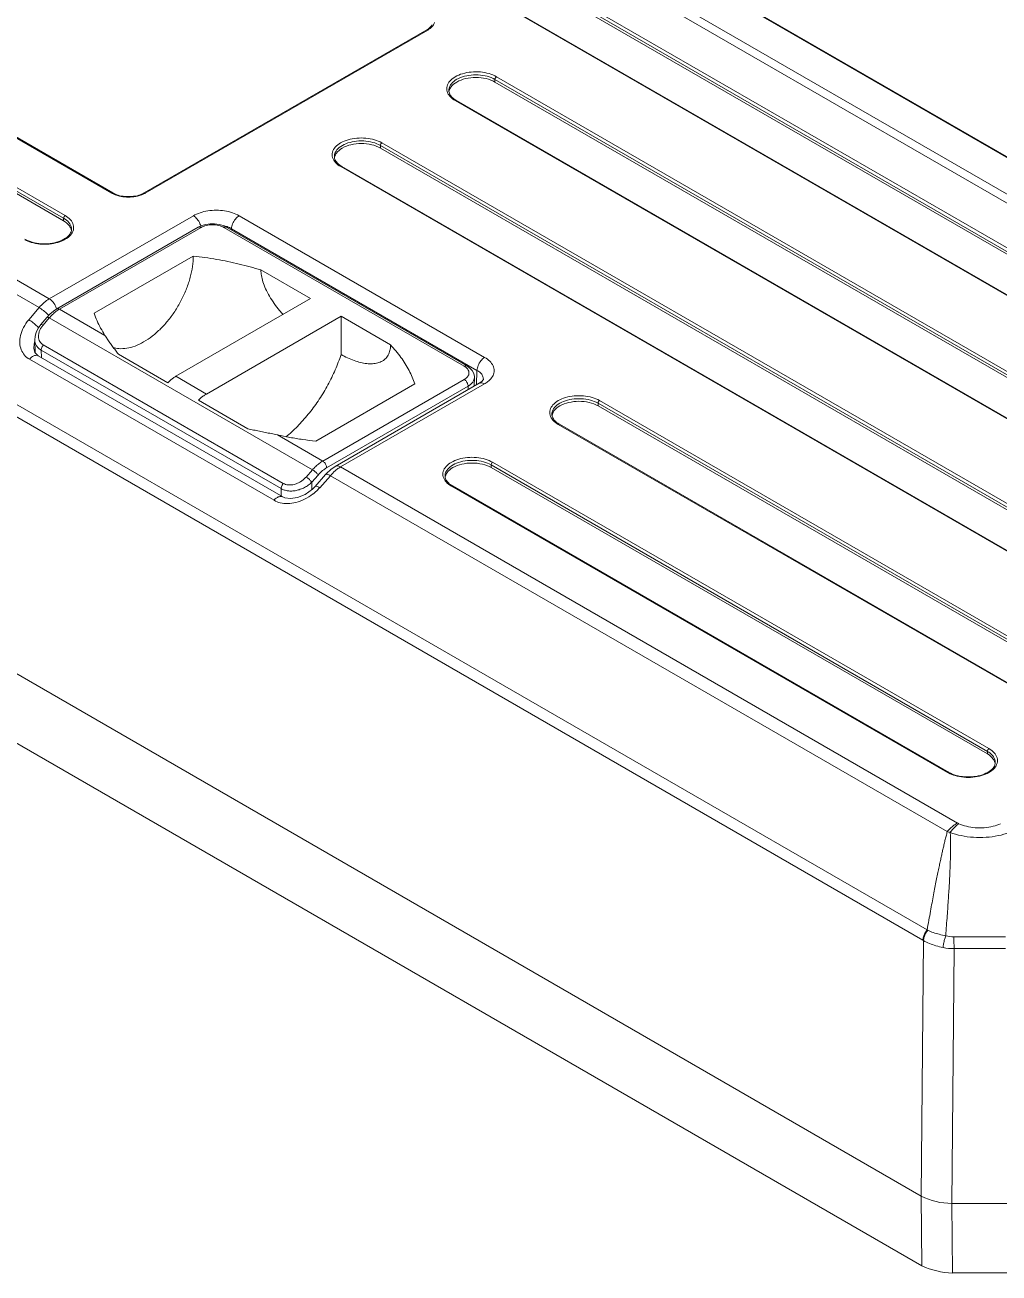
# Model space of a CAD drawing. Header units: millimetres. Extents: x -297 to 694, y -237 to 210.
# Drawn here: x 542.5 to 632.7, y -49.8 to 65.9 of the extents above; entities that cross this region are included whole.
import ezdxf

# ---------------------------------------------------------------- set-up
doc = ezdxf.new("R2010")
doc.units = ezdxf.units.MM
doc.layers.get('0').update_dxf_attribs({"lineweight": 20})

msp = doc.modelspace()

# ---------------------------------------------------------------- linework, layer by layer
at = {"linetype": 'Continuous'}
for p, q in [((500.02, 130.61), (691.73, 19.93)), ((500.21, 130.56), (691.91, 19.89)), ((680.88, 21.96), (497.21, 128)), ((681.83, 22.25), (498.16, 128.29)), ((497.98, 123.08), (672.63, 22.24)), ((672.63, 22), (497.98, 122.83)), ((498.12, 123.32), (672.78, 22.49)), ((668.96, 20.28), (494.3, 121.12)), ((669.06, 20.29), (494.4, 121.13)), ((457.11, 99.64), (546.2, 48.21)), ((456.97, 99.4), (546.06, 47.96)), ((546.06, 47.72), (456.97, 99.15)), ((444.23, 97.16), (543.8, 39.67)), ((445.18, 97.96), (544.74, 40.48)), ((626.04, -17.99), (434.34, 92.69)), ((625.65, -18.93), (433.95, 91.75)), ((550.52, 50.29), (513.75, 71.52)), ((550.62, 50.3), (513.85, 71.53)), ((433.39, 68.27), (625.5, -42.65)), ((579.69, 65.4), (553.53, 50.3)), ((579.79, 65.39), (553.63, 50.29)), ((433.53, 61.77), (625.56, -49.1)), ((586.01, 60.82), (662.73, 16.53)), ((586.01, 60.82), (586.01, 60.57)), ((662.73, 16.28), (586.01, 60.57)), ((586.15, 61.06), (662.88, 16.77)), ((659.06, 14.57), (582.34, 58.86)), ((659.16, 14.58), (582.44, 58.87)), ((575.41, 54.7), (652.13, 10.4)), ((575.41, 54.7), (575.41, 54.45)), ((652.13, 10.16), (575.41, 54.45)), ((575.55, 54.94), (652.27, 10.65)), ((648.45, 8.44), (571.73, 52.74)), ((648.55, 8.45), (571.83, 52.75)), ((544.74, 40.48), (558.08, 48.19)), ((546.06, 47.96), (546.06, 47.71)), ((562.32, 48.19), (585.06, 35.06)), ((558.54, 47.12), (545.43, 39.55)), ((558.79, 47.1), (545.68, 39.53)), ((558.87, 47.27), (558.54, 47.12)), ((583.17, 34.24), (560.91, 47.1)), ((583.42, 34.27), (561.16, 47.12)), ((561.62, 46.98), (584.35, 33.86)), ((561.62, 46.98), (561.62, 46.86)), ((548.88, 39.15), (558.07, 44.45)), ((568.93, 40.51), (564.34, 43.16)), ((556.46, 33.31), (568.93, 40.51)), ((542.84, 38.55), (543.8, 39.67)), ((545.68, 39.53), (549.89, 37.1)), ((544.52, 38.77), (543.94, 38.1)), ((544.74, 38.72), (544.16, 38.05)), ((569.12, 24.65), (544.74, 38.72)), ((559.29, 31.67), (571.76, 38.87)), ((571.76, 35.33), (571.76, 38.87)), ((571.76, 38.87), (576.35, 36.22)), ((543.32, 35.9), (543.32, 35.91)), ((543.4, 36.7), (543.43, 35.5)), ((544.18, 36.22), (566.41, 23.39)), ((565.55, 21.82), (542.9, 34.89)), ((543.71, 35.21), (543.63, 35.27)), ((566.36, 22.14), (543.71, 35.21)), ((543.99, 35.73), (566.21, 22.9)), ((543.99, 35.73), (544.01, 35.04)), ((555.72, 32.72), (551.14, 35.37)), ((584.35, 33.86), (584.29, 32.51)), ((556.46, 33.31), (559.29, 31.67)), ((569.41, 27.3), (578.6, 32.61)), ((570.07, 25.45), (583.17, 33.02)), ((570.42, 24.83), (583.53, 32.4)), ((584.56, 32.66), (571.22, 24.96)), ((585.06, 32.61), (571.72, 24.91)), ((583.53, 32.4), (583.52, 32.06)), ((584.11, 33.19), (584.09, 32.39)), ((584.81, 32.84), (584.56, 32.66)), ((558.55, 31.09), (563.12, 28.44)), ((595.56, 30.81), (641.52, 4.28)), ((595.56, 30.81), (595.56, 30.57)), ((641.52, 4.03), (595.56, 30.57)), ((595.7, 31.06), (641.66, 4.52)), ((565.86, 27.88), (570.07, 25.45)), ((637.84, 2.32), (591.88, 28.85)), ((637.94, 2.33), (591.98, 28.86)), ((568.53, 23.98), (569.12, 24.65)), ((570.42, 24.31), (570.33, 24.22)), ((570.82, 24.68), (570.42, 24.31)), ((571.22, 24.96), (570.82, 24.68)), ((571.72, 24.91), (628.85, -8.08)), ((585.66, 25.1), (631.62, -1.44)), ((585.66, 25.1), (585.66, 24.85)), ((631.62, -1.68), (585.66, 24.85)), ((585.8, 25.34), (631.76, -1.19)), ((569.04, 23.5), (569.63, 24.16)), ((569.04, 23.5), (569.04, 22.81)), ((570.33, 24.22), (569.35, 23.11)), ((570.77, 24.1), (569.79, 22.99)), ((570.77, 24.1), (627.9, -8.88)), ((627.94, -3.4), (581.98, 23.14)), ((628.04, -3.39), (582.08, 23.15)), ((566.21, 22.9), (566.21, 22.22)), ((631.62, -1.44), (631.62, -1.68)), ((625.71, -18.97), (625.5, -42.65)), ((628.54, -19.72), (628.33, -43.32)), ((625.5, -42.65), (625.56, -49.1)), ((628.33, -43.32), (633.5, -43.32)), ((628.33, -43.32), (628.39, -49.77)), ((628.39, -49.77), (633.44, -49.77))]:
    msp.add_line(p, q, dxfattribs=at)
for points in [[(561.16, 47.12), (560.83, 47.27), (560.46, 47.38), (560.05, 47.43), (559.65, 47.43), (559.25, 47.38), (558.87, 47.27)], [(545.43, 39.55), (545.13, 39.35), (544.79, 39.06), (544.52, 38.77)], [(543.94, 38.1), (543.73, 37.81), (543.53, 37.41), (543.42, 37.01), (543.4, 36.7)], [(543.63, 35.27), (543.41, 35.53), (543.32, 35.91)], [(584.11, 33.19), (584.11, 33.29), (584.05, 33.58), (583.9, 33.85), (583.67, 34.09), (583.42, 34.27)], [(584.94, 33.02), (584.93, 32.98), (584.81, 32.84)], [(569.35, 23.11), (569.11, 22.86), (568.44, 22.37), (567.74, 22.08), (567.08, 21.98), (566.54, 22.05), (566.36, 22.14)]]:
    msp.add_lwpolyline(points, dxfattribs=at)
for centre, radius, start, end in [((583.58, 60.85), 2.29, 238.1544, 240.0121), ((572.97, 54.73), 2.29, 238.1544, 240.0121), ((551.6, 52.17), 2.18, 240.0106, 242.3275), ((552.54, 52.17), 2.18, 297.6729, 299.9898), ((545.91, 46.68), 0.889, 9.1009, 16.1449), ((560.3, 44.51), 2.81, 71.7953, 77.9598), ((547.16, 36.98), 2.95, 120.0331, 123.8055), ((541.43, 35.87), 3.01, 42.0726, 43.6273), ((541.98, 36.36), 2.27, 39.5402, 42.094), ((546.03, 35.92), 2.72, 166.1774, 168.9523), ((583.7, 34.97), 2.72, 299.9685, 303.1004), ((593.13, 30.85), 2.29, 238.1544, 240.0121), ((573.64, 21.71), 3.74, 126.8337, 130.2027), ((583.23, 25.13), 2.29, 238.1544, 240.0121), ((566.41, 26), 4.52, 307.0417, 315.3508), ((566.53, 25.87), 4.34, 315.3808, 318.5537), ((629.27, -1.09), 2.66, 240.0072, 241.9029), ((631.47, -2.72), 0.889, 9.1009, 16.1449), ((629.67, -6.66), 1.63, 239.9869, 245.1171), ((623.17, -24.21), 6.84, 64.5852, 65.2244), ((622.71, -24.02), 5.88, 59.3629, 60.0017), ((628.5, -14.88), 4.84, 258.2693, 270.386), ((628.52, -15.31), 3.31, 256.7091, 270.0849), ((630.92, -1225.72), 1207.1, 89.88665, 90.11368), ((751.97, -17.81), 123.45, 180.376, 180.8838), ((630.92, -231.09), 211.39, 89.3553, 90.6453), ((628.23, -37.47), 5.85, 242.1663, 270.9355), ((628.71, -42.17), 7.62, 245.5445, 267.5572)]:
    msp.add_arc(centre, radius, start, end, dxfattribs=at)
for points in [[(580.41, 66.09), (580.37, 65.95), (580.29, 65.82), (580.19, 65.71)], [(579.69, 65.4), (579.8, 65.46), (579.9, 65.53), (579.98, 65.62)], [(580.19, 65.71), (580.08, 65.58), (579.94, 65.48), (579.79, 65.39)], [(579.98, 65.62), (580.06, 65.69), (580.12, 65.77), (580.17, 65.86)], [(581.75, 59.8), (581.75, 59.68), (581.78, 59.56), (581.83, 59.46)], [(581.78, 59.79), (581.77, 59.74), (581.76, 59.7), (581.75, 59.66)], [(582.34, 58.86), (582.16, 58.96), (581.98, 59.09), (581.85, 59.25)], [(571.14, 53.68), (571.14, 53.56), (571.17, 53.44), (571.22, 53.33)], [(571.17, 53.66), (571.16, 53.62), (571.15, 53.58), (571.15, 53.54)], [(571.73, 52.74), (571.55, 52.84), (571.38, 52.97), (571.24, 53.12)], [(551.07, 50.05), (550.91, 50.1), (550.74, 50.17), (550.59, 50.24)], [(550.62, 50.3), (550.78, 50.2), (550.95, 50.14), (551.13, 50.08)], [(553.02, 50.08), (553.19, 50.13), (553.37, 50.2), (553.53, 50.3)], [(553.55, 50.24), (553.4, 50.17), (553.24, 50.1), (553.08, 50.05)], [(558.69, 47.44), (558.72, 47.37), (558.74, 47.29), (558.76, 47.22)], [(546.75, 46.71), (546.78, 46.78), (546.79, 46.86), (546.79, 46.94)], [(543.07, 45.71), (542.86, 45.77), (542.65, 45.85), (542.46, 45.96)], [(544.56, 39.06), (544.6, 39.02), (544.64, 38.98), (544.68, 38.94)], [(543.32, 35.91), (543.31, 36.09), (543.33, 36.27), (543.36, 36.44)], [(591.29, 29.79), (591.29, 29.68), (591.32, 29.56), (591.38, 29.45)], [(591.33, 29.78), (591.31, 29.74), (591.3, 29.7), (591.3, 29.65)], [(591.88, 28.85), (591.7, 28.96), (591.53, 29.09), (591.39, 29.24)], [(571.23, 24.56), (571.06, 24.42), (570.91, 24.27), (570.77, 24.1)], [(571.72, 24.91), (571.61, 24.84), (571.5, 24.77), (571.4, 24.7)], [(581.39, 24.08), (581.39, 23.96), (581.42, 23.84), (581.48, 23.73)], [(581.43, 24.06), (581.41, 24.02), (581.41, 23.98), (581.4, 23.94)], [(581.98, 23.14), (581.8, 23.24), (581.63, 23.37), (581.49, 23.53)], [(628.63, -3.68), (628.42, -3.62), (628.21, -3.54), (628.02, -3.44)], [(632.31, -2.69), (632.34, -2.62), (632.35, -2.54), (632.35, -2.46)]]:
    msp.add_open_spline(points, degree=3, dxfattribs=at)
for points, knots in [([(579.79, 65.39), (579.77, 65.4), (579.73, 65.42), (579.7, 65.41), (579.69, 65.4)], [0, 0, 0, 0, 2424.040277, 3432.197162, 3432.197162, 3432.197162, 3432.197162]), ([(581.85, 59.25), (581.73, 59.38), (581.54, 59.68), (581.53, 60.23), (581.83, 60.72), (582.35, 61.1), (583.03, 61.38), (583.82, 61.53), (584.66, 61.53), (585.45, 61.39), (585.94, 61.19), (586.15, 61.06)], [0, 0, 0, 0, 1115.028537, 2131.532623, 3239.731971, 4559.789519, 6104.071802, 7810.244172, 9577.197919, 11288.761734, 12837.912466, 12837.912466, 12837.912466, 12837.912466]), ([(581.75, 59.8), (581.75, 59.93), (581.82, 60.25), (582.21, 60.69), (582.83, 61.02), (583.61, 61.22), (584.46, 61.27), (585.28, 61.14), (585.79, 60.95), (586.01, 60.82)], [0, 0, 0, 0, 783.572989, 1978.699074, 3429.547547, 5097.327896, 6869.671905, 8606.406175, 10176.367471, 10176.367471, 10176.367471, 10176.367471]), ([(586.01, 60.57), (585.76, 60.72), (585.18, 60.93), (584.25, 61.03), (583.31, 60.93), (582.51, 60.64), (581.98, 60.23), (581.81, 59.9), (581.78, 59.79)], [0, 0, 0, 0, 1618.177796, 3410.735134, 5203.290499, 6821.463013, 8154.637459, 8819.894711, 8819.894711, 8819.894711, 8819.894711]), ([(586.15, 61.06), (586.13, 61.05), (586.08, 61), (586.03, 60.92), (586.01, 60.85), (586.01, 60.82)], [0, 0, 0, 0, 1569.606735, 3289.031877, 4858.652533, 4858.652533, 4858.652533, 4858.652533]), ([(581.83, 59.46), (581.89, 59.34), (582.05, 59.13), (582.26, 58.98), (582.37, 58.91)], [0, 0, 0, 0, 1736.720656, 3462.05709, 3462.05709, 3462.05709, 3462.05709]), ([(582.34, 58.86), (582.36, 58.87), (582.39, 58.89), (582.43, 58.87), (582.44, 58.87)], [0, 0, 0, 0, 2447.766925, 3465.777339, 3465.777339, 3465.777339, 3465.777339]), ([(571.24, 53.12), (571.12, 53.26), (570.93, 53.56), (570.93, 54.1), (571.22, 54.59), (571.74, 54.98), (572.42, 55.26), (573.22, 55.4), (574.05, 55.4), (574.84, 55.26), (575.33, 55.06), (575.55, 54.94)], [0, 0, 0, 0, 1098.767174, 2100.446758, 3192.484339, 4493.290419, 6015.051184, 7696.341063, 9437.525893, 11124.128589, 12650.686802, 12650.686802, 12650.686802, 12650.686802]), ([(571.14, 53.68), (571.14, 53.8), (571.22, 54.13), (571.6, 54.56), (572.23, 54.9), (573, 55.1), (573.85, 55.14), (574.68, 55.02), (575.19, 54.82), (575.41, 54.7)], [0, 0, 0, 0, 772.118472, 1949.773829, 3379.413342, 5022.813553, 6769.24888, 8480.595022, 10027.60613, 10027.60613, 10027.60613, 10027.60613]), ([(575.41, 54.45), (575.16, 54.6), (574.57, 54.81), (573.64, 54.91), (572.7, 54.81), (571.9, 54.52), (571.37, 54.1), (571.21, 53.78), (571.17, 53.66)], [0, 0, 0, 0, 1594.929746, 3361.733756, 5128.535822, 6723.460362, 8037.481346, 8693.180974, 8693.180974, 8693.180974, 8693.180974]), ([(575.55, 54.94), (575.52, 54.93), (575.47, 54.88), (575.42, 54.79), (575.41, 54.73), (575.41, 54.7)], [0, 0, 0, 0, 1546.403091, 3240.40981, 4786.826616, 4786.826616, 4786.826616, 4786.826616]), ([(571.22, 53.33), (571.28, 53.22), (571.45, 53.01), (571.66, 52.85), (571.77, 52.78)], [0, 0, 0, 0, 1711.782056, 3412.343362, 3412.343362, 3412.343362, 3412.343362]), ([(571.73, 52.74), (571.75, 52.75), (571.79, 52.76), (571.82, 52.75), (571.83, 52.75)], [0, 0, 0, 0, 2412.662907, 3416.073792, 3416.073792, 3416.073792, 3416.073792]), ([(550.52, 50.29), (550.54, 50.3), (550.57, 50.31), (550.61, 50.3), (550.62, 50.3)], [0, 0, 0, 0, 2324.085135, 3290.653355, 3290.653355, 3290.653355, 3290.653355]), ([(553.08, 50.05), (552.86, 49.99), (552.41, 49.91), (551.73, 49.91), (551.28, 49.99), (551.07, 50.05)], [0, 0, 0, 0, 1516.70144, 3080.694326, 4597.917963, 4597.917963, 4597.917963, 4597.917963]), ([(551.13, 50.08), (551.33, 50.02), (551.75, 49.95), (552.39, 49.95), (552.81, 50.02), (553.02, 50.08)], [0, 0, 0, 0, 1509.587406, 3084.366856, 4596.777237, 4596.777237, 4596.777237, 4596.777237]), ([(553.63, 50.29), (553.61, 50.3), (553.57, 50.31), (553.54, 50.3), (553.53, 50.3)], [0, 0, 0, 0, 2337.206745, 3309.249922, 3309.249922, 3309.249922, 3309.249922]), ([(558.08, 48.19), (558.28, 48.3), (558.72, 48.49), (559.43, 48.66), (560.2, 48.71), (560.97, 48.66), (561.69, 48.49), (562.13, 48.3), (562.32, 48.19)], [0, 0, 0, 0, 1313.199983, 2752.016572, 4256.862069, 5763.098578, 7203.625222, 8526.809793, 8526.809793, 8526.809793, 8526.809793]), ([(546.2, 48.21), (546.18, 48.19), (546.13, 48.14), (546.08, 48.06), (546.06, 47.99), (546.06, 47.96)], [0, 0, 0, 0, 1471.684443, 3083.847337, 4555.544904, 4555.544904, 4555.544904, 4555.544904]), ([(546.06, 47.96), (546.25, 47.85), (546.57, 47.61), (546.78, 47.2), (546.79, 46.98), (546.79, 46.94)], [0, 0, 0, 0, 2254.092863, 4118.243905, 4558.492736, 4558.492736, 4558.492736, 4558.492736]), ([(546.76, 46.93), (546.73, 47.04), (546.56, 47.37), (546.27, 47.6), (546.06, 47.72)], [0, 0, 0, 0, 1089.671245, 3272.944875, 3272.944875, 3272.944875, 3272.944875]), ([(546.2, 48.21), (546.38, 48.1), (546.7, 47.87), (547, 47.38), (547.01, 46.84), (546.82, 46.53), (546.7, 46.4)], [0, 0, 0, 0, 1662.954731, 3087.573395, 4386.312115, 5802.205383, 5802.205383, 5802.205383, 5802.205383]), ([(558.08, 48.19), (558.22, 48.11), (558.46, 47.88), (558.63, 47.6), (558.69, 47.44)], [0, 0, 0, 0, 1595.042885, 3344.78861, 3344.78861, 3344.78861, 3344.78861]), ([(562.32, 48.19), (562.19, 48.11), (561.95, 47.88), (561.7, 47.46), (561.62, 47.14), (561.62, 46.98)], [0, 0, 0, 0, 1510.036388, 3166.622716, 4690.205797, 4690.205797, 4690.205797, 4690.205797]), ([(542.48, 46.01), (542.7, 45.89), (543.18, 45.7), (543.98, 45.57), (544.81, 45.58), (545.58, 45.75), (546.22, 46.04), (546.61, 46.39), (546.73, 46.63), (546.75, 46.71)], [0, 0, 0, 0, 1479.971091, 3150.072857, 4878.28143, 6516.597113, 7938.999267, 9089.280451, 9582.31655, 9582.31655, 9582.31655, 9582.31655]), ([(546.7, 46.4), (546.57, 46.24), (546.19, 45.96), (545.51, 45.68), (544.72, 45.54), (543.88, 45.54), (543.33, 45.64), (543.07, 45.71)], [0, 0, 0, 0, 1160.34903, 2517.794754, 4017.544164, 5570.721319, 7075.209931, 7075.209931, 7075.209931, 7075.209931]), ([(558.79, 47.1), (558.76, 47.12), (558.69, 47.14), (558.6, 47.15), (558.55, 47.13), (558.54, 47.12)], [0, 0, 0, 0, 2117.0062, 3890.856165, 4667.023133, 4667.023133, 4667.023133, 4667.023133]), ([(560.91, 47.1), (560.84, 47.14), (560.68, 47.21), (560.42, 47.29), (560.14, 47.34), (559.85, 47.35), (559.56, 47.34), (559.28, 47.29), (559.02, 47.21), (558.86, 47.14), (558.79, 47.1)], [0, 0, 0, 0, 1268.364848, 2641.246868, 4086.490743, 5569.541966, 7052.773815, 8498.286421, 9871.406503, 11140.547931, 11140.547931, 11140.547931, 11140.547931]), ([(560.91, 47.1), (560.94, 47.12), (561.01, 47.14), (561.1, 47.15), (561.15, 47.13), (561.16, 47.12)], [0, 0, 0, 0, 2126.410235, 3908.14952, 4687.775583, 4687.775583, 4687.775583, 4687.775583]), ([(561.18, 47.18), (561.18, 47.18), (561.34, 47.13), (561.49, 47.06), (561.62, 46.98)], [0, 0, 0, 0, 193.282107, 3365.810514, 3365.810514, 3365.810514, 3365.810514]), ([(558.07, 44.45), (558.07, 44.13), (558.02, 43.47), (557.81, 42.46), (557.47, 41.43), (557.01, 40.41), (556.45, 39.43), (555.8, 38.53), (555.08, 37.72), (554.31, 37.03), (553.51, 36.49), (552.71, 36.1), (551.94, 35.88), (551.24, 35.85), (550.82, 35.93), (550.65, 35.98)], [0, 0, 0, 0, 1353.600028, 2804.981944, 4331.578374, 5905.230398, 7494.822685, 9068.260201, 10594.451189, 12045.353964, 13398.237965, 14638.359036, 15762.26547, 16781.678624, 17542.72082, 17542.72082, 17542.72082, 17542.72082]), ([(558.07, 44.45), (558.8, 44.37), (560.22, 44.17), (562.32, 43.73), (563.68, 43.36), (564.34, 43.16)], [0, 0, 0, 0, 1595.952323, 3160.162475, 4684.382592, 4684.382592, 4684.382592, 4684.382592]), ([(564.34, 43.16), (564.34, 42.99), (564.38, 42.62), (564.52, 42.04), (564.77, 41.39), (565.13, 40.72), (565.57, 40.04), (566, 39.48), (566.28, 39.16), (566.39, 39.04)], [0, 0, 0, 0, 1086.108398, 2355.812224, 3825.745305, 5484.872883, 7224.352154, 8956.374231, 9986.694886, 9986.694886, 9986.694886, 9986.694886]), ([(543.8, 39.67), (543.94, 39.84), (544.23, 40.14), (544.57, 40.38), (544.74, 40.48)], [0, 0, 0, 0, 1707.859396, 3278.022159, 3278.022159, 3278.022159, 3278.022159]), ([(544.74, 40.48), (544.87, 40.41), (545.12, 40.18), (545.32, 39.84), (545.39, 39.61), (545.41, 39.55)], [0, 0, 0, 0, 1811.840525, 3799.51676, 4571.561029, 4571.561029, 4571.561029, 4571.561029]), ([(543.8, 39.67), (543.93, 39.6), (544.2, 39.41), (544.45, 39.19), (544.56, 39.06)], [0, 0, 0, 0, 1590.664766, 3279.45469, 3279.45469, 3279.45469, 3279.45469]), ([(545.52, 39.43), (545.46, 39.39), (545.3, 39.27), (545.03, 39.04), (544.83, 38.83), (544.74, 38.72)], [0, 0, 0, 0, 860.303832, 2672.695039, 4576.05126, 4576.05126, 4576.05126, 4576.05126]), ([(545.68, 39.53), (545.65, 39.55), (545.58, 39.58), (545.49, 39.58), (545.45, 39.56), (545.43, 39.55)], [0, 0, 0, 0, 2077.762488, 3818.727974, 4579.15735, 4579.15735, 4579.15735, 4579.15735]), ([(542.9, 34.89), (542.73, 34.99), (542.42, 35.24), (542.1, 35.77), (541.97, 36.41), (542.05, 37.13), (542.34, 37.87), (542.65, 38.33), (542.84, 38.55)], [0, 0, 0, 0, 1168.358799, 2349.50103, 3616.164236, 5028.930737, 6612.31938, 8337.614661, 8337.614661, 8337.614661, 8337.614661]), ([(542.84, 38.55), (542.98, 38.47), (543.25, 38.28), (543.49, 38.06), (543.61, 37.94)], [0, 0, 0, 0, 1589.277374, 3276.638694, 3276.638694, 3276.638694, 3276.638694]), ([(544.74, 38.72), (544.71, 38.74), (544.65, 38.77), (544.57, 38.79), (544.53, 38.78), (544.52, 38.77)], [0, 0, 0, 0, 2201.215729, 3721.382293, 4573.898556, 4573.898556, 4573.898556, 4573.898556]), ([(549.89, 37.1), (549.75, 37.32), (549.49, 37.76), (549.15, 38.44), (548.96, 38.91), (548.88, 39.15)], [0, 0, 0, 0, 1577.434779, 3112.799117, 4614.174945, 4614.174945, 4614.174945, 4614.174945]), ([(544.16, 38.05), (544.1, 37.97), (543.97, 37.8), (543.83, 37.53), (543.75, 37.26), (543.73, 36.99), (543.76, 36.75), (543.85, 36.53), (544, 36.35), (544.12, 36.26), (544.18, 36.22)], [0, 0, 0, 0, 1653.388337, 3236.361431, 4716.942552, 6085.630501, 7354.130696, 8552.157178, 9719.199847, 10896.777853, 10896.777853, 10896.777853, 10896.777853]), ([(544.16, 38.05), (544.13, 38.07), (544.07, 38.1), (544, 38.12), (543.95, 38.11), (543.94, 38.1)], [0, 0, 0, 0, 2200.175331, 3719.633419, 4571.220433, 4571.220433, 4571.220433, 4571.220433]), ([(551.14, 35.37), (551.04, 35.48), (550.86, 35.72), (550.6, 36.07), (550.35, 36.42), (550.11, 36.76), (549.96, 36.99), (549.89, 37.1)], [0, 0, 0, 0, 1522.674871, 3012.450064, 4461.774316, 5862.422004, 7204.564191, 7204.564191, 7204.564191, 7204.564191]), ([(543.4, 36.7), (543.4, 36.6), (543.43, 36.4), (543.55, 36.13), (543.74, 35.9), (543.9, 35.78), (543.99, 35.73)], [0, 0, 0, 0, 1485.518084, 2916.119623, 4345.85768, 5824.321708, 5824.321708, 5824.321708, 5824.321708]), ([(544.18, 36.22), (544.14, 36.17), (544.07, 36.07), (544.01, 35.9), (543.99, 35.79), (543.99, 35.73)], [0, 0, 0, 0, 1592.780853, 3164.545115, 4577.746112, 4577.746112, 4577.746112, 4577.746112]), ([(571.76, 35.33), (571.96, 35.22), (572.35, 35.01), (572.96, 34.76), (573.55, 34.58), (574.12, 34.47), (574.65, 34.46), (575.15, 34.53), (575.59, 34.7), (575.95, 34.99), (576.2, 35.37), (576.33, 35.8), (576.35, 36.09), (576.35, 36.22)], [0, 0, 0, 0, 1834.832651, 3606.561361, 5282.218622, 6834.207365, 8259.704391, 9578.527987, 10827.176561, 12035.047515, 13258.654612, 14471.621637, 15576.147762, 15576.147762, 15576.147762, 15576.147762]), ([(578.6, 32.61), (578.45, 33.03), (578.08, 33.89), (577.32, 35.1), (576.69, 35.86), (576.35, 36.22)], [0, 0, 0, 0, 1544.277388, 3161.6591, 4868.851004, 4868.851004, 4868.851004, 4868.851004]), ([(542.9, 34.89), (542.98, 34.98), (543.14, 35.14), (543.42, 35.27), (543.63, 35.26), (543.71, 35.22), (543.71, 35.21)], [0, 0, 0, 0, 2268.6917, 4152.946895, 5669.167425, 5827.523184, 5827.523184, 5827.523184, 5827.523184]), ([(566.68, 27.71), (566.72, 27.75), (567.12, 28.09), (567.88, 28.8), (568.86, 29.93), (569.77, 31.17), (570.56, 32.5), (571.24, 33.89), (571.6, 34.85), (571.76, 35.33)], [0, 0, 0, 0, 168.436074, 1746.280683, 3390.062116, 5076.727387, 6781.150793, 8477.379504, 10139.838869, 10139.838869, 10139.838869, 10139.838869]), ([(585.06, 35.06), (584.93, 34.98), (584.68, 34.75), (584.44, 34.34), (584.36, 34.01), (584.35, 33.86)], [0, 0, 0, 0, 1587.696952, 3329.388237, 4931.185677, 4931.185677, 4931.185677, 4931.185677]), ([(585.06, 35.06), (585.23, 34.96), (585.54, 34.74), (585.86, 34.32), (585.98, 33.84), (585.86, 33.36), (585.57, 32.97), (585.31, 32.77), (585.19, 32.69)], [0, 0, 0, 0, 1799.649571, 3352.009298, 4739.057183, 6126.335165, 7678.10952, 9042.813541, 9042.813541, 9042.813541, 9042.813541]), ([(583.17, 34.24), (583.21, 34.26), (583.27, 34.29), (583.37, 34.29), (583.41, 34.27), (583.42, 34.27)], [0, 0, 0, 0, 2233.483449, 4104.924976, 4923.771402, 4923.771402, 4923.771402, 4923.771402]), ([(583.17, 33.02), (583.24, 33.06), (583.36, 33.14), (583.5, 33.29), (583.59, 33.45), (583.62, 33.63), (583.59, 33.81), (583.5, 33.97), (583.36, 34.12), (583.24, 34.21), (583.17, 34.24)], [0, 0, 0, 0, 1699.34997, 3224.584276, 4596.332381, 5877.360153, 7158.485503, 8530.346098, 10055.686652, 11755.994956, 11755.994956, 11755.994956, 11755.994956]), ([(584.35, 33.86), (584.47, 33.79), (584.67, 33.65), (584.89, 33.37), (584.94, 33.14), (584.94, 33.03), (584.94, 33.02)], [0, 0, 0, 0, 2323.6408, 4325.852426, 6121.412839, 6293.39717, 6293.39717, 6293.39717, 6293.39717]), ([(556.46, 33.31), (556.37, 33.26), (556.2, 33.14), (555.95, 32.95), (555.79, 32.8), (555.72, 32.72)], [0, 0, 0, 0, 1490.303659, 3056.779714, 4691.206741, 4691.206741, 4691.206741, 4691.206741]), ([(583.17, 33.02), (583.21, 33), (583.29, 32.93), (583.39, 32.82), (583.46, 32.68), (583.51, 32.54), (583.53, 32.45), (583.53, 32.4)], [0, 0, 0, 0, 1437.529128, 3023.67652, 4661.05032, 6241.377603, 7668.546588, 7668.546588, 7668.546588, 7668.546588]), ([(583.53, 32.4), (583.61, 32.45), (583.77, 32.56), (583.96, 32.76), (584.08, 32.97), (584.11, 33.12), (584.11, 33.19)], [0, 0, 0, 0, 1859.483365, 3522.611316, 5019.088762, 6288.338107, 6288.338107, 6288.338107, 6288.338107]), ([(585.06, 32.61), (584.96, 32.67), (584.78, 32.74), (584.61, 32.68), (584.56, 32.66)], [0, 0, 0, 0, 2474.67872, 3551.816423, 3551.816423, 3551.816423, 3551.816423]), ([(559.29, 31.67), (559.2, 31.62), (559.03, 31.51), (558.78, 31.31), (558.62, 31.17), (558.55, 31.09)], [0, 0, 0, 0, 1499.877953, 3076.417662, 4721.344887, 4721.344887, 4721.344887, 4721.344887]), ([(591.39, 29.24), (591.27, 29.37), (591.08, 29.68), (591.08, 30.22), (591.38, 30.71), (591.89, 31.1), (592.57, 31.38), (593.37, 31.52), (594.2, 31.52), (595, 31.38), (595.49, 31.18), (595.7, 31.06)], [0, 0, 0, 0, 1159.595501, 2216.728593, 3369.221946, 4742.041334, 6348.047573, 8122.414541, 9959.992277, 11739.966183, 13351.035459, 13351.035459, 13351.035459, 13351.035459]), ([(591.29, 29.79), (591.29, 29.92), (591.37, 30.25), (591.75, 30.68), (592.38, 31.02), (593.16, 31.22), (594.01, 31.26), (594.83, 31.14), (595.34, 30.94), (595.56, 30.81)], [0, 0, 0, 0, 814.609613, 2057.073573, 3565.388855, 5299.22849, 7141.773458, 8947.298217, 10579.444275, 10579.444275, 10579.444275, 10579.444275]), ([(595.56, 30.57), (595.31, 30.71), (594.72, 30.93), (593.79, 31.03), (592.86, 30.92), (592.05, 30.63), (591.52, 30.22), (591.36, 29.89), (591.33, 29.78)], [0, 0, 0, 0, 1684.606161, 3550.750379, 5416.892541, 7101.493205, 8489.396247, 9181.963199, 9181.963199, 9181.963199, 9181.963199]), ([(595.7, 31.06), (595.67, 31.04), (595.62, 31), (595.57, 30.91), (595.56, 30.85), (595.56, 30.81)], [0, 0, 0, 0, 1628.730516, 3412.922783, 5041.667745, 5041.667745, 5041.667745, 5041.667745]), ([(591.38, 29.45), (591.43, 29.33), (591.6, 29.13), (591.81, 28.97), (591.92, 28.9)], [0, 0, 0, 0, 1808.163152, 3604.473776, 3604.473776, 3604.473776, 3604.473776]), ([(565.86, 27.88), (565.67, 27.92), (565.3, 28), (564.75, 28.11), (564.2, 28.22), (563.66, 28.33), (563.3, 28.41), (563.12, 28.44)], [0, 0, 0, 0, 1526.908512, 3036.946755, 4526.724081, 5994.16855, 7437.490055, 7437.490055, 7437.490055, 7437.490055]), ([(569.41, 27.3), (569, 27.34), (568.21, 27.45), (567.03, 27.64), (566.25, 27.8), (565.86, 27.88)], [0, 0, 0, 0, 1618.466368, 3220.687503, 4806.046045, 4806.046045, 4806.046045, 4806.046045]), ([(591.88, 28.85), (591.9, 28.87), (591.94, 28.88), (591.97, 28.87), (591.98, 28.86)], [0, 0, 0, 0, 2548.390735, 3608.249944, 3608.249944, 3608.249944, 3608.249944]), ([(569.12, 24.65), (569.21, 24.76), (569.41, 24.96), (569.73, 25.24), (569.95, 25.39), (570.07, 25.45)], [0, 0, 0, 0, 1699.706568, 3317.854793, 4835.481478, 4835.481478, 4835.481478, 4835.481478]), ([(570.07, 25.45), (570.11, 25.43), (570.18, 25.37), (570.28, 25.25), (570.36, 25.12), (570.41, 24.98), (570.42, 24.88), (570.42, 24.83)], [0, 0, 0, 0, 1412.622027, 2971.276546, 4580.258012, 6133.173549, 7535.583839, 7535.583839, 7535.583839, 7535.583839]), ([(581.49, 23.53), (581.37, 23.66), (581.18, 23.96), (581.18, 24.51), (581.48, 25), (581.99, 25.38), (582.67, 25.66), (583.47, 25.81), (584.3, 25.81), (585.1, 25.66), (585.59, 25.47), (585.8, 25.34)], [0, 0, 0, 0, 1144.823476, 2188.489806, 3326.301609, 4681.632724, 6267.180136, 8018.943538, 9833.11247, 11590.411384, 13180.957335, 13180.957335, 13180.957335, 13180.957335]), ([(581.39, 24.08), (581.39, 24.21), (581.47, 24.53), (581.86, 24.96), (582.48, 25.3), (583.26, 25.5), (584.11, 25.54), (584.93, 25.42), (585.44, 25.23), (585.66, 25.1)], [0, 0, 0, 0, 804.200816, 2030.789004, 3519.831559, 5231.516796, 7050.518367, 8832.972761, 10444.263825, 10444.263825, 10444.263825, 10444.263825]), ([(569.12, 24.65), (569.16, 24.62), (569.24, 24.57), (569.36, 24.47), (569.47, 24.37), (569.56, 24.27), (569.61, 24.2), (569.63, 24.16)], [0, 0, 0, 0, 1494.612711, 3146.4001, 4801.944406, 6307.370848, 7527.862113, 7527.862113, 7527.862113, 7527.862113]), ([(569.63, 24.16), (569.71, 24.25), (569.84, 24.39), (569.99, 24.52), (570.04, 24.57)], [0, 0, 0, 0, 2211.700753, 3482.977211, 3482.977211, 3482.977211, 3482.977211]), ([(570.04, 24.57), (570.08, 24.6), (570.2, 24.69), (570.33, 24.78), (570.42, 24.83)], [0, 0, 0, 0, 1039.569902, 3484.60837, 3484.60837, 3484.60837, 3484.60837]), ([(571.72, 24.91), (571.61, 24.97), (571.44, 25.04), (571.27, 24.98), (571.22, 24.95)], [0, 0, 0, 0, 2431.051457, 3490.862446, 3490.862446, 3490.862446, 3490.862446]), ([(585.66, 24.85), (585.41, 25), (584.83, 25.21), (583.89, 25.31), (582.96, 25.21), (582.15, 24.92), (581.62, 24.51), (581.46, 24.18), (581.43, 24.06)], [0, 0, 0, 0, 1663.512933, 3506.290855, 5349.066748, 7012.574253, 8383.099135, 9066.994344, 9066.994344, 9066.994344, 9066.994344]), ([(585.8, 25.34), (585.77, 25.33), (585.72, 25.28), (585.68, 25.2), (585.66, 25.13), (585.66, 25.1)], [0, 0, 0, 0, 1607.609184, 3368.664094, 4976.287537, 4976.287537, 4976.287537, 4976.287537]), ([(566.21, 22.9), (566.31, 22.85), (566.51, 22.76), (566.85, 22.68), (567.21, 22.67), (567.6, 22.72), (567.99, 22.83), (568.38, 23), (568.73, 23.22), (568.95, 23.4), (569.04, 23.5)], [0, 0, 0, 0, 1192.278373, 2470.531711, 3841.769335, 5299.505576, 6828.063247, 8399.825838, 9976.980887, 11519.241619, 11519.241619, 11519.241619, 11519.241619]), ([(566.41, 23.39), (566.37, 23.34), (566.3, 23.24), (566.23, 23.07), (566.21, 22.95), (566.21, 22.9)], [0, 0, 0, 0, 1675.297741, 3328.513275, 4814.967629, 4814.967629, 4814.967629, 4814.967629]), ([(566.41, 23.39), (566.48, 23.35), (566.63, 23.28), (566.88, 23.24), (567.16, 23.24), (567.45, 23.29), (567.75, 23.4), (568.03, 23.55), (568.3, 23.74), (568.46, 23.9), (568.53, 23.98)], [0, 0, 0, 0, 1155.379625, 2396.74757, 3736.509567, 5175.479785, 6703.362597, 8295.575554, 9914.87339, 11514.915943, 11514.915943, 11514.915943, 11514.915943]), ([(568.53, 23.98), (568.57, 23.96), (568.65, 23.9), (568.77, 23.81), (568.88, 23.7), (568.97, 23.6), (569.02, 23.53), (569.04, 23.5)], [0, 0, 0, 0, 1493.817884, 3144.728059, 4799.395826, 6304.028322, 7523.878142, 7523.878142, 7523.878142, 7523.878142]), ([(569.79, 22.99), (569.69, 23.05), (569.56, 23.15), (569.39, 23.13), (569.36, 23.1)], [0, 0, 0, 0, 2516.221665, 3484.655418, 3484.655418, 3484.655418, 3484.655418]), ([(570.77, 24.1), (570.67, 24.16), (570.54, 24.25), (570.37, 24.24), (570.34, 24.21)], [0, 0, 0, 0, 2518.239924, 3487.517701, 3487.517701, 3487.517701, 3487.517701]), ([(581.48, 23.73), (581.53, 23.62), (581.7, 23.41), (581.91, 23.26), (582.02, 23.19)], [0, 0, 0, 0, 1785.542602, 3559.380953, 3559.380953, 3559.380953, 3559.380953]), ([(581.98, 23.14), (582, 23.15), (582.04, 23.17), (582.07, 23.15), (582.08, 23.15)], [0, 0, 0, 0, 2516.549165, 3563.165672, 3563.165672, 3563.165672, 3563.165672]), ([(569.13, 22.39), (568.89, 22.21), (568.4, 21.9), (567.61, 21.61), (566.84, 21.5), (566.14, 21.56), (565.73, 21.71), (565.55, 21.82)], [0, 0, 0, 0, 1752.105721, 3409.513667, 4922.697552, 6280.869621, 7508.047293, 7508.047293, 7508.047293, 7508.047293]), ([(565.55, 21.82), (565.62, 21.91), (565.79, 22.06), (566.07, 22.19), (566.28, 22.18), (566.35, 22.14), (566.36, 22.14)], [0, 0, 0, 0, 2392.117758, 4378.966538, 5977.78807, 6144.872439, 6144.872439, 6144.872439, 6144.872439]), ([(631.76, -1.19), (631.74, -1.21), (631.69, -1.25), (631.64, -1.34), (631.62, -1.41), (631.62, -1.44)], [0, 0, 0, 0, 1767.925937, 3704.607663, 5472.549448, 5472.549448, 5472.549448, 5472.549448]), ([(631.62, -1.44), (631.81, -1.54), (632.13, -1.79), (632.34, -2.19), (632.35, -2.42), (632.35, -2.46)], [0, 0, 0, 0, 2707.777541, 4947.12908, 5475.987458, 5475.987458, 5475.987458, 5475.987458]), ([(632.32, -2.47), (632.29, -2.36), (632.12, -2.03), (631.83, -1.8), (631.62, -1.68)], [0, 0, 0, 0, 1315.648693, 3951.694926, 3951.694926, 3951.694926, 3951.694926]), ([(631.76, -1.19), (631.94, -1.3), (632.26, -1.53), (632.56, -2.01), (632.57, -2.56), (632.38, -2.86), (632.27, -3)], [0, 0, 0, 0, 2008.004285, 3728.219417, 5296.435523, 7006.114896, 7006.114896, 7006.114896, 7006.114896]), ([(627.94, -3.4), (627.97, -3.38), (628, -3.37), (628.04, -3.38), (628.04, -3.39)], [0, 0, 0, 0, 2776.242177, 3930.858854, 3930.858854, 3930.858854, 3930.858854]), ([(628.04, -3.39), (628.26, -3.51), (628.74, -3.7), (629.54, -3.83), (630.37, -3.81), (631.14, -3.65), (631.78, -3.35), (632.17, -3.01), (632.29, -2.77), (632.31, -2.69)], [0, 0, 0, 0, 1784.217309, 3797.651447, 5881.13774, 7856.251348, 9571.064848, 10957.815913, 11552.208255, 11552.208255, 11552.208255, 11552.208255]), ([(632.27, -3), (632.13, -3.16), (631.75, -3.44), (631.07, -3.71), (630.28, -3.86), (629.44, -3.86), (628.89, -3.76), (628.63, -3.68)], [0, 0, 0, 0, 1397.164366, 3031.650814, 4837.483627, 6707.648159, 8519.18734, 8519.18734, 8519.18734, 8519.18734]), ([(628.85, -8.08), (628.74, -8.14), (628.51, -8.29), (628.19, -8.56), (628, -8.77), (627.9, -8.88)], [0, 0, 0, 0, 1717.24384, 3547.663874, 5469.532475, 5469.532475, 5469.532475, 5469.532475]), ([(627.9, -8.88), (627.87, -9.02), (627.8, -9.29), (627.69, -9.7), (627.6, -10.11), (627.5, -10.52), (627.41, -10.93), (627.32, -11.35), (627.22, -11.8), (627.12, -12.29), (627.01, -12.83), (626.89, -13.42), (626.76, -14.06), (626.63, -14.75), (626.49, -15.48), (626.35, -16.27), (626.2, -17.11), (626.09, -17.69), (626.04, -17.99)], [0, 0, 0, 0, 1151.386835, 2292.261298, 3432.096921, 4572.327157, 5714.663078, 6878.947106, 8107.567831, 9453.462166, 10954.344141, 12608.372405, 14390.670004, 16289.036494, 18312.504303, 20477.037378, 22798.917405, 25296.9798, 25296.9798, 25296.9798, 25296.9798]), ([(628.18, -8.95), (628.19, -9.09), (628.2, -9.37), (628.21, -9.79), (628.22, -10.21), (628.21, -10.63), (628.21, -11.06), (628.19, -11.5), (628.18, -11.97), (628.16, -12.48), (628.13, -13.06), (628.1, -13.69), (628.06, -14.36), (628.01, -15.09), (627.96, -15.86), (627.9, -16.7), (627.83, -17.59), (627.78, -18.21), (627.76, -18.53)], [0, 0, 0, 0, 1110.741268, 2215.212123, 3320.559025, 4427.525444, 5540.742262, 6686.30908, 7912.398132, 9272.348594, 10794.290469, 12462.70901, 14253.394029, 16165.270047, 18212.402115, 20410.589557, 22778.655478, 25335.399986, 25335.399986, 25335.399986, 25335.399986]), ([(627.9, -8.88), (627.95, -8.9), (628.04, -8.92), (628.13, -8.94), (628.18, -8.95)], [0, 0, 0, 0, 1959.147171, 3948.398487, 3948.398487, 3948.398487, 3948.398487]), ([(628.98, -8.14), (628.88, -8.21), (628.69, -8.37), (628.43, -8.64), (628.26, -8.85), (628.18, -8.95)], [0, 0, 0, 0, 1697.679771, 3528.681664, 5471.775468, 5471.775468, 5471.775468, 5471.775468]), ([(628.18, -8.95), (628.51, -9.08), (629.22, -9.28), (630.34, -9.43), (631.49, -9.43), (632.61, -9.28), (633.32, -9.08), (633.65, -8.95)], [0, 0, 0, 0, 1633.71638, 3381.75142, 5160.091746, 6907.754295, 8544.874677, 8544.874677, 8544.874677, 8544.874677]), ([(628.98, -8.14), (629.2, -8.25), (629.7, -8.41), (630.5, -8.54), (631.33, -8.54), (632.13, -8.41), (632.63, -8.25), (632.85, -8.14)], [0, 0, 0, 0, 1591.515033, 3361.329213, 5178.439168, 6947.950419, 8545.613094, 8545.613094, 8545.613094, 8545.613094]), ([(625.65, -18.93), (625.65, -18.83), (625.69, -18.6), (625.83, -18.28), (625.96, -18.08), (626.04, -17.99)], [0, 0, 0, 0, 1706.41576, 3587.677039, 5487.922416, 5487.922416, 5487.922416, 5487.922416]), ([(625.71, -18.97), (625.71, -18.86), (625.75, -18.63), (625.89, -18.31), (626.03, -18.11), (626.11, -18.02)], [0, 0, 0, 0, 1702.77399, 3585.649489, 5488.582601, 5488.582601, 5488.582601, 5488.582601]), ([(627.76, -18.53), (627.56, -18.49), (627.17, -18.4), (626.62, -18.24), (626.27, -18.1), (626.11, -18.02)], [0, 0, 0, 0, 1950.438104, 3798.564269, 5495.622454, 5495.622454, 5495.622454, 5495.622454]), ([(627.52, -19.62), (627.3, -19.57), (626.87, -19.46), (626.26, -19.25), (625.88, -19.07), (625.71, -18.97)], [0, 0, 0, 0, 1934.754929, 3780.534937, 5496.617523, 5496.617523, 5496.617523, 5496.617523]), ([(627.52, -19.62), (627.53, -19.5), (627.57, -19.25), (627.65, -18.89), (627.72, -18.65), (627.76, -18.53)], [0, 0, 0, 0, 1760.575531, 3690.886051, 5506.218354, 5506.218354, 5506.218354, 5506.218354])]:
    msp.add_open_spline(points, degree=3, knots=knots, dxfattribs=at)

doc.saveas('drawing.dxf')
